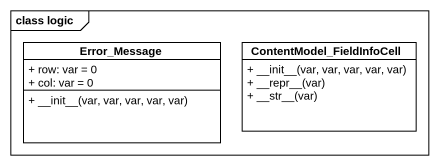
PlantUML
@startuml
mainframe class logic
hide circle
hide empty members
skinparam classAttributeIconSize 0
class Error_Message {
  + row: var = 0
  + col: var = 0
  + ~__init~__(var, var, var, var, var)
}
class ContentModel_FieldInfoCell {
  + ~__init~__(var, var, var, var, var)
  + ~__repr~__(var)
  + ~__str~__(var)
}
@enduml
